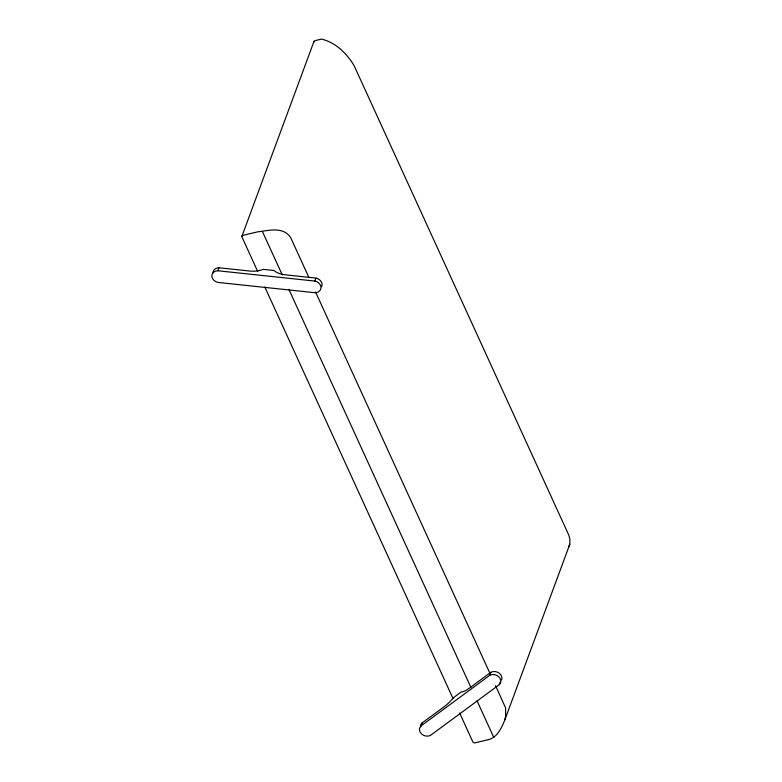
<?xml version="1.0" encoding="UTF-8"?>
<svg xmlns="http://www.w3.org/2000/svg" width="782" height="782" viewBox="0 0 782 782"><rect width="100%" height="100%" fill="white"/><g stroke="black" fill="none" stroke-linecap="round" stroke-linejoin="round"><path stroke-width="1.17" d="M459.64 713.018L472.827 741.864A1.701 1.398 20.3 0 0 474.967 742.861L489.64 739.352C497.675 736.595 501.585 727.671 504.654 720.408L569.824 544.204L569.892 539.072L568.778 535.074L354.178 65.815C346.944 53.557 335.713 42.443 321.49 39.1L314.911 40.674A1.681 1.378 20.3 0 0 313.924 42.12M504.654 720.408L505.68 716.048L505.563 707.847L495.602 685.746M217.934 270.767L314.863 281.08A6.999 5.738 20.3 0 1 321.001 287.551A6.999 5.738 20.3 0 1 314.941 292.722L218.022 282.419A6.999 5.738 20.3 0 1 211.873 275.948A6.999 5.738 20.3 0 1 217.934 270.767L219.048 267.776L249.937 271.061A16.51 9.042 -0.4 0 0 263.153 269.35L274.071 270.513A16.51 9.042 -0.4 0 0 285.078 274.795L315.967 278.089A6.999 5.738 20.3 0 1 321.676 286.603M241.912 236.281L313.934 41.583M314.863 281.08L315.967 278.089M500.421 681.669L499.307 684.661L430.589 735.295A6.999 5.738 20.3 0 1 421.449 733.829A6.999 5.738 20.3 0 1 420.97 725.979L422.075 722.979L443.981 706.84A16.51 4.487 -45.9 0 0 453.677 697.515L461.419 691.816A16.51 4.487 -45.9 0 0 468.897 688.483L490.803 672.344A6.999 5.738 20.3 0 1 498.975 673.028A6.999 5.738 20.3 0 1 501.604 679.929M420.97 725.979L489.688 675.345L490.803 672.344M569.003 546.159L569.824 544.204M257.728 271.481L242 237.093A1.681 1.378 20.3 0 1 242.889 235.372L257.561 231.863C268.676 230.622 283.006 226.164 290.65 237.552L308.91 277.493M315.508 291.911L490.021 673.537M262.478 231.648L282.263 274.902M288.851 289.32L470.94 687.495M477.03 700.809L493.765 737.406M264.824 287.014L453.042 698.6M489.688 675.345A6.999 5.738 20.3 0 1 498.828 676.811A6.999 5.738 20.3 0 1 499.307 684.661M420.569 726.791A6.999 5.738 20.3 0 1 422.075 722.979M212.978 272.947A6.999 5.738 20.3 0 1 219.048 267.776"/></g></svg>
